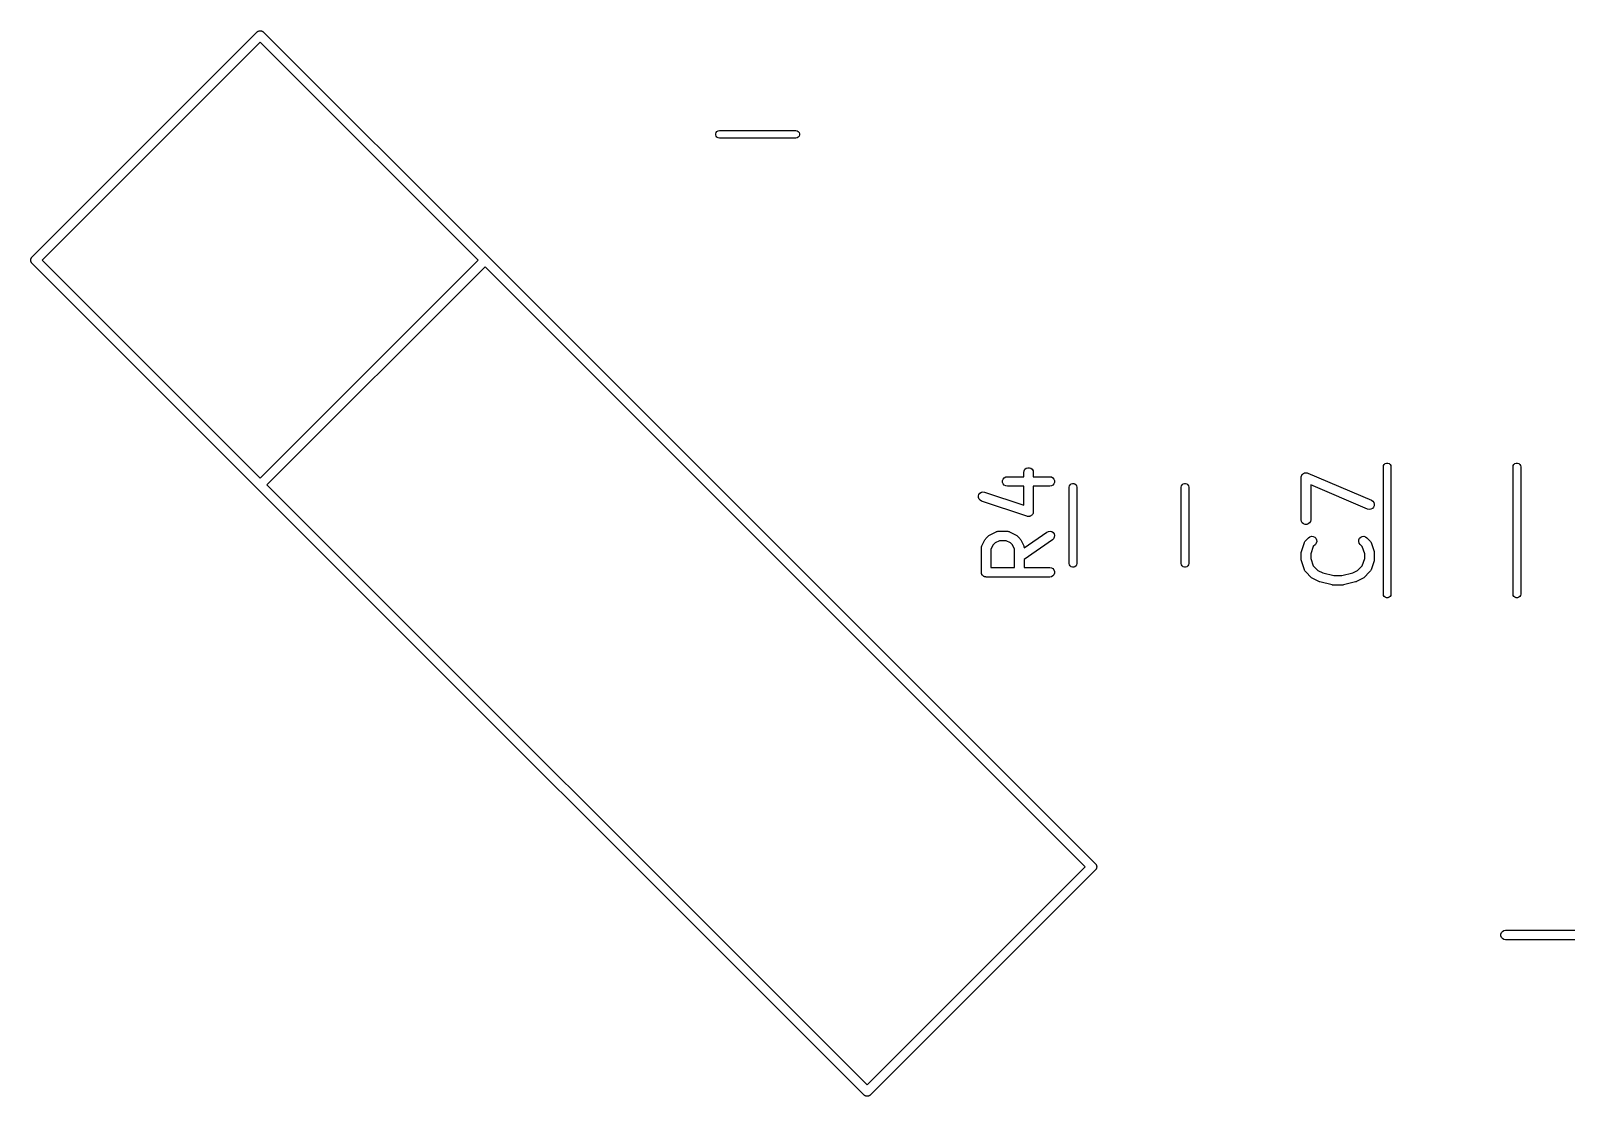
# Model space of a CAD drawing. Extents: x 10 to 287, y -200 to -10.
# Drawn here: x 123.69 to 147.85, y -124.73 to -107.96 of the extents above; entities that cross this region are included whole.
import ezdxf

# ---------------------------------------------------------------- set-up
doc = ezdxf.new("R2010")
doc.units = 0
doc.header["$MEASUREMENT"] = 0
doc.layers.add('BLACK', color=7, linetype='CONTINUOUS')

msp = doc.modelspace()

# ---------------------------------------------------------------- linework, layer by layer
at = {"layer": 'Black'}
for p, q in [((127.292, -107.963), (127.299, -107.961)), ((127.299, -107.961), (127.305, -107.961)), ((127.305, -107.961), (127.312, -107.961)), ((127.312, -107.961), (127.318, -107.963)), ((123.717, -111.518), (127.252, -107.983)), ((127.305, -108.142), (123.876, -111.571)), ((127.252, -107.983), (127.258, -107.979)), ((127.258, -107.979), (127.262, -107.974)), ((127.262, -107.974), (127.268, -107.971)), ((127.268, -107.971), (127.273, -107.968)), ((127.273, -107.968), (127.28, -107.966)), ((127.28, -107.966), (127.286, -107.963)), ((127.286, -107.963), (127.292, -107.963)), ((130.735, -111.571), (127.305, -108.142)), ((127.318, -107.963), (127.325, -107.963)), ((127.325, -107.963), (127.331, -107.966)), ((127.331, -107.966), (127.337, -107.968)), ((127.337, -107.968), (127.342, -107.971)), ((127.342, -107.971), (127.348, -107.974)), ((127.348, -107.974), (127.353, -107.979)), ((127.353, -107.979), (127.358, -107.983)), ((127.358, -107.983), (130.894, -111.518)), ((134.469, -109.582), (134.476, -109.562)), ((134.469, -109.602), (134.469, -109.582)), ((134.476, -109.622), (134.469, -109.602)), ((134.476, -109.562), (134.489, -109.546)), ((134.489, -109.638), (134.476, -109.622)), ((134.489, -109.546), (134.507, -109.536)), ((134.507, -109.648), (134.489, -109.638)), ((134.507, -109.536), (134.528, -109.532)), ((134.528, -109.652), (134.507, -109.648)), ((134.528, -109.532), (135.728, -109.532)), ((135.728, -109.652), (134.528, -109.652)), ((135.728, -109.532), (135.749, -109.536)), ((135.749, -109.648), (135.728, -109.652)), ((135.749, -109.536), (135.767, -109.546)), ((135.767, -109.638), (135.749, -109.648)), ((135.767, -109.546), (135.78, -109.562)), ((135.78, -109.622), (135.767, -109.638)), ((135.78, -109.562), (135.787, -109.582)), ((135.787, -109.602), (135.78, -109.622)), ((135.787, -109.582), (135.787, -109.602)), ((123.695, -111.565), (123.697, -111.558)), ((123.695, -111.571), (123.695, -111.565)), ((123.695, -111.578), (123.695, -111.571)), ((123.697, -111.584), (123.695, -111.578)), ((123.697, -111.552), (123.7, -111.546)), ((123.697, -111.558), (123.697, -111.552)), ((123.697, -111.591), (123.697, -111.584)), ((123.7, -111.546), (123.702, -111.539)), ((123.702, -111.539), (123.705, -111.534)), ((123.705, -111.534), (123.708, -111.528)), ((123.708, -111.528), (123.713, -111.523)), ((123.713, -111.523), (123.717, -111.518)), ((123.876, -111.571), (127.305, -115.001)), ((127.305, -115.001), (130.735, -111.571)), ((130.894, -111.518), (140.44, -121.064)), ((123.7, -111.596), (123.697, -111.591)), ((123.702, -111.603), (123.7, -111.596)), ((123.705, -111.608), (123.702, -111.603)), ((123.708, -111.614), (123.705, -111.608)), ((123.713, -111.619), (123.708, -111.614)), ((123.717, -111.624), (123.713, -111.619)), ((127.252, -115.16), (123.717, -111.624)), ((130.841, -111.677), (127.411, -115.107)), ((140.281, -121.117), (130.841, -111.677)), ((139.314, -114.911), (139.319, -114.885)), ((139.314, -114.979), (139.314, -114.911)), ((139.319, -114.885), (139.332, -114.862)), ((139.332, -114.862), (139.352, -114.846)), ((139.352, -114.846), (139.376, -114.837)), ((139.376, -114.837), (139.402, -114.837)), ((139.402, -114.837), (139.427, -114.846)), ((139.427, -114.846), (139.447, -114.862)), ((139.447, -114.862), (139.46, -114.885)), ((139.46, -114.885), (139.464, -114.911)), ((139.464, -114.911), (139.464, -114.979)), ((143.681, -114.969), (143.682, -114.965)), ((143.682, -114.965), (143.686, -114.958)), ((143.686, -114.958), (143.69, -114.95)), ((143.69, -114.95), (143.693, -114.946)), ((143.693, -114.946), (143.695, -114.942)), ((143.695, -114.942), (143.702, -114.937)), ((143.702, -114.937), (143.707, -114.931)), ((143.707, -114.931), (143.711, -114.929)), ((143.711, -114.929), (143.715, -114.926)), ((143.715, -114.926), (143.723, -114.923)), ((143.723, -114.923), (143.731, -114.919)), ((143.731, -114.919), (143.735, -114.918)), ((143.735, -114.918), (143.739, -114.917)), ((143.739, -114.917), (143.748, -114.917)), ((143.748, -114.917), (143.757, -114.916)), ((143.757, -114.916), (143.761, -114.917)), ((143.761, -114.917), (143.765, -114.917)), ((143.765, -114.917), (143.774, -114.92)), ((143.774, -114.92), (143.782, -114.922)), ((143.782, -114.922), (144.782, -115.35)), ((144.97, -114.824), (144.974, -114.803)), ((144.97, -116.824), (144.97, -114.824)), ((144.974, -114.803), (144.984, -114.785)), ((144.984, -114.785), (145, -114.772)), ((145, -114.772), (145.02, -114.765)), ((145.02, -114.765), (145.04, -114.765)), ((145.04, -114.765), (145.06, -114.772)), ((145.06, -114.772), (145.076, -114.785)), ((145.076, -114.785), (145.086, -114.803)), ((145.086, -114.803), (145.09, -114.824)), ((145.09, -114.824), (145.09, -116.824)), ((147.01, -114.824), (147.014, -114.803)), ((147.01, -116.824), (147.01, -114.824)), ((147.014, -114.803), (147.024, -114.785)), ((147.024, -114.785), (147.04, -114.772)), ((147.04, -114.772), (147.06, -114.765)), ((147.06, -114.765), (147.08, -114.765)), ((147.08, -114.765), (147.1, -114.772)), ((147.1, -114.772), (147.116, -114.785)), ((147.116, -114.785), (147.126, -114.803)), ((147.126, -114.803), (147.13, -114.824)), ((147.13, -114.824), (147.13, -116.824)), ((136.798, -124.706), (127.252, -115.16)), ((127.411, -115.107), (136.851, -124.547)), ((138.982, -115.04), (138.991, -115.016)), ((138.982, -115.067), (138.982, -115.04)), ((138.991, -115.091), (138.982, -115.067)), ((138.991, -115.016), (139.008, -114.996)), ((139.008, -115.111), (138.991, -115.091)), ((139.008, -114.996), (139.03, -114.983)), ((139.03, -115.124), (139.008, -115.111)), ((139.03, -114.983), (139.056, -114.979)), ((139.056, -115.129), (139.03, -115.124)), ((139.056, -114.979), (139.314, -114.979)), ((139.314, -115.129), (139.056, -115.129)), ((139.314, -115.426), (139.314, -115.129)), ((139.464, -114.979), (139.722, -114.979)), ((139.722, -115.129), (139.464, -115.129)), ((139.464, -115.129), (139.464, -115.53)), ((139.722, -114.979), (139.748, -114.983)), ((139.748, -115.124), (139.722, -115.129)), ((139.748, -114.983), (139.771, -114.996)), ((139.771, -115.111), (139.748, -115.124)), ((139.771, -114.996), (139.787, -115.016)), ((139.787, -115.091), (139.771, -115.111)), ((139.787, -115.016), (139.796, -115.04)), ((139.796, -115.067), (139.787, -115.091)), ((139.796, -115.04), (139.796, -115.067)), ((140.03, -115.144), (140.034, -115.123)), ((140.03, -116.344), (140.03, -115.144)), ((140.034, -115.123), (140.044, -115.105)), ((140.044, -115.105), (140.06, -115.092)), ((140.06, -115.092), (140.08, -115.085)), ((140.08, -115.085), (140.1, -115.085)), ((140.1, -115.085), (140.12, -115.092)), ((140.12, -115.092), (140.136, -115.105)), ((140.136, -115.105), (140.146, -115.123)), ((140.146, -115.123), (140.15, -115.144)), ((140.15, -115.144), (140.15, -116.344)), ((141.79, -115.144), (141.794, -115.123)), ((141.79, -116.344), (141.79, -115.144)), ((141.794, -115.123), (141.804, -115.105)), ((141.804, -115.105), (141.82, -115.092)), ((141.82, -115.092), (141.84, -115.085)), ((141.84, -115.085), (141.86, -115.085)), ((141.86, -115.085), (141.88, -115.092)), ((141.88, -115.092), (141.896, -115.105)), ((141.896, -115.105), (141.906, -115.123)), ((141.906, -115.123), (141.91, -115.144)), ((141.91, -115.144), (141.91, -116.344)), ((143.677, -114.991), (143.679, -114.982)), ((143.677, -115.657), (143.677, -114.991)), ((143.679, -114.974), (143.681, -114.969)), ((143.679, -114.982), (143.679, -114.974)), ((144.723, -115.488), (143.827, -115.104)), ((143.827, -115.104), (143.827, -115.657)), ((138.601, -115.281), (138.609, -115.256)), ((138.601, -115.307), (138.601, -115.281)), ((138.611, -115.331), (138.601, -115.307)), ((138.609, -115.256), (138.625, -115.236)), ((138.628, -115.35), (138.611, -115.331)), ((138.625, -115.236), (138.647, -115.222)), ((138.651, -115.363), (138.628, -115.35)), ((138.647, -115.222), (138.673, -115.217)), ((139.365, -115.601), (138.651, -115.363)), ((138.673, -115.217), (138.698, -115.22)), ((138.698, -115.22), (139.314, -115.426)), ((144.782, -115.35), (144.804, -115.365)), ((144.804, -115.365), (144.819, -115.385)), ((144.825, -115.436), (144.815, -115.46)), ((144.819, -115.385), (144.827, -115.41)), ((144.827, -115.41), (144.825, -115.436)), ((139.371, -115.602), (139.365, -115.601)), ((139.376, -115.604), (139.371, -115.602)), ((139.384, -115.604), (139.376, -115.604)), ((139.391, -115.605), (139.384, -115.604)), ((139.397, -115.604), (139.391, -115.605)), ((139.402, -115.604), (139.397, -115.604)), ((139.409, -115.601), (139.402, -115.604)), ((139.417, -115.599), (139.409, -115.601)), ((139.421, -115.597), (139.417, -115.599)), ((139.427, -115.595), (139.421, -115.597)), ((139.432, -115.59), (139.427, -115.595)), ((139.439, -115.586), (139.432, -115.59)), ((139.442, -115.581), (139.439, -115.586)), ((139.447, -115.578), (139.442, -115.581)), ((139.45, -115.571), (139.447, -115.578)), ((139.455, -115.565), (139.45, -115.571)), ((139.457, -115.56), (139.455, -115.565)), ((139.46, -115.555), (139.457, -115.56)), ((139.461, -115.548), (139.46, -115.555)), ((139.463, -115.541), (139.461, -115.548)), ((139.464, -115.53), (139.463, -115.535)), ((139.463, -115.535), (139.463, -115.541)), ((143.682, -115.683), (143.677, -115.657)), ((143.695, -115.706), (143.682, -115.683)), ((143.823, -115.683), (143.81, -115.706)), ((143.827, -115.657), (143.823, -115.683)), ((144.748, -115.494), (144.723, -115.488)), ((144.774, -115.491), (144.748, -115.494)), ((144.797, -115.479), (144.774, -115.491)), ((144.815, -115.46), (144.797, -115.479)), ((138.717, -115.953), (138.765, -115.905)), ((138.765, -115.905), (138.774, -115.898)), ((138.774, -115.898), (138.784, -115.891)), ((138.784, -115.891), (138.879, -115.844)), ((138.879, -115.844), (138.883, -115.842)), ((138.883, -115.842), (138.887, -115.84)), ((138.887, -115.84), (138.896, -115.839)), ((138.896, -115.839), (138.904, -115.836)), ((138.904, -115.836), (138.909, -115.836)), ((138.909, -115.836), (138.913, -115.836)), ((138.913, -115.836), (139.056, -115.836)), ((139.056, -115.836), (139.06, -115.836)), ((139.06, -115.836), (139.064, -115.836)), ((139.064, -115.836), (139.073, -115.839)), ((139.073, -115.839), (139.081, -115.84)), ((139.081, -115.84), (139.085, -115.842)), ((139.085, -115.842), (139.089, -115.844)), ((139.089, -115.844), (139.184, -115.891)), ((139.184, -115.891), (139.194, -115.898)), ((139.194, -115.898), (139.204, -115.905)), ((139.204, -115.905), (139.252, -115.953)), ((139.321, -116.1), (139.679, -115.849)), ((139.679, -115.849), (139.703, -115.838)), ((139.703, -115.838), (139.729, -115.836)), ((139.729, -115.836), (139.754, -115.843)), ((139.754, -115.843), (139.775, -115.858)), ((139.775, -115.858), (139.79, -115.879)), ((139.795, -115.93), (139.784, -115.954)), ((139.79, -115.879), (139.797, -115.904)), ((139.797, -115.904), (139.795, -115.93)), ((143.715, -115.722), (143.695, -115.706)), ((143.739, -115.731), (143.715, -115.722)), ((143.765, -115.731), (143.739, -115.731)), ((143.79, -115.722), (143.765, -115.731)), ((143.81, -115.706), (143.79, -115.722)), ((143.795, -115.938), (143.816, -115.923)), ((143.816, -115.923), (143.841, -115.916)), ((143.841, -115.916), (143.867, -115.918)), ((143.867, -115.918), (143.891, -115.929)), ((143.891, -115.929), (143.909, -115.948)), ((144.596, -115.948), (144.614, -115.929)), ((144.614, -115.929), (144.638, -115.918)), ((144.638, -115.918), (144.664, -115.916)), ((144.664, -115.916), (144.689, -115.923)), ((144.689, -115.923), (144.71, -115.938)), ((138.647, -116.101), (138.648, -116.097)), ((138.647, -116.482), (138.647, -116.101)), ((138.648, -116.093), (138.65, -116.084)), ((138.648, -116.097), (138.648, -116.093)), ((138.65, -116.084), (138.652, -116.075)), ((138.652, -116.075), (138.654, -116.072)), ((138.654, -116.072), (138.655, -116.068)), ((138.655, -116.068), (138.703, -115.972)), ((138.703, -115.972), (138.71, -115.963)), ((138.71, -115.963), (138.717, -115.953)), ((138.832, -116.05), (138.797, -116.119)), ((138.797, -116.119), (138.797, -116.407)), ((138.862, -116.02), (138.832, -116.05)), ((138.931, -115.986), (138.862, -116.02)), ((139.038, -115.986), (138.931, -115.986)), ((139.107, -116.02), (139.038, -115.986)), ((139.137, -116.05), (139.107, -116.02)), ((139.171, -116.119), (139.137, -116.05)), ((139.171, -116.407), (139.171, -116.119)), ((139.252, -115.953), (139.258, -115.963)), ((139.258, -115.963), (139.266, -115.972)), ((139.266, -115.972), (139.313, -116.068)), ((139.313, -116.068), (139.315, -116.072)), ((139.315, -116.072), (139.317, -116.075)), ((139.317, -116.075), (139.318, -116.084)), ((139.318, -116.084), (139.321, -116.093)), ((139.321, -116.093), (139.32, -116.097)), ((139.32, -116.097), (139.321, -116.1)), ((139.765, -115.972), (139.321, -116.283)), ((139.784, -115.954), (139.765, -115.972)), ((143.677, -116.181), (143.679, -116.169)), ((143.679, -116.169), (143.681, -116.157)), ((143.681, -116.157), (143.729, -116.015)), ((143.729, -116.015), (143.731, -116.011)), ((143.731, -116.011), (143.732, -116.007)), ((143.732, -116.007), (143.737, -115.999)), ((143.737, -115.999), (143.741, -115.992)), ((143.741, -115.992), (143.744, -115.989)), ((143.744, -115.989), (143.747, -115.985)), ((143.747, -115.985), (143.795, -115.938)), ((143.866, -116.079), (143.827, -116.193)), ((143.901, -116.044), (143.866, -116.079)), ((143.916, -116.022), (143.901, -116.044)), ((143.909, -115.948), (143.92, -115.971)), ((143.922, -115.997), (143.916, -116.022)), ((143.92, -115.971), (143.922, -115.997)), ((144.582, -115.997), (144.585, -115.971)), ((144.589, -116.022), (144.582, -115.997)), ((144.585, -115.971), (144.596, -115.948)), ((144.604, -116.044), (144.589, -116.022)), ((144.639, -116.079), (144.604, -116.044)), ((144.677, -116.193), (144.639, -116.079)), ((144.71, -115.938), (144.758, -115.985)), ((144.758, -115.985), (144.76, -115.989)), ((144.76, -115.989), (144.764, -115.992)), ((144.764, -115.992), (144.768, -115.999)), ((144.768, -115.999), (144.773, -116.007)), ((144.773, -116.007), (144.774, -116.011)), ((144.774, -116.011), (144.776, -116.015)), ((144.776, -116.015), (144.824, -116.157)), ((144.824, -116.157), (144.825, -116.169)), ((144.825, -116.169), (144.827, -116.181)), ((138.797, -116.407), (139.171, -116.407)), ((139.321, -116.283), (139.321, -116.407)), ((139.321, -116.407), (139.722, -116.407)), ((139.722, -116.407), (139.748, -116.412)), ((139.748, -116.412), (139.771, -116.425)), ((140.034, -116.365), (140.03, -116.344)), ((140.044, -116.383), (140.034, -116.365)), ((140.06, -116.396), (140.044, -116.383)), ((140.08, -116.403), (140.06, -116.396)), ((140.1, -116.403), (140.08, -116.403)), ((140.12, -116.396), (140.1, -116.403)), ((140.136, -116.383), (140.12, -116.396)), ((140.146, -116.365), (140.136, -116.383)), ((140.15, -116.344), (140.146, -116.365)), ((141.794, -116.365), (141.79, -116.344)), ((141.804, -116.383), (141.794, -116.365)), ((141.82, -116.396), (141.804, -116.383)), ((141.84, -116.403), (141.82, -116.396)), ((141.86, -116.403), (141.84, -116.403)), ((141.88, -116.396), (141.86, -116.403)), ((141.896, -116.383), (141.88, -116.396)), ((141.906, -116.365), (141.896, -116.383)), ((141.91, -116.344), (141.906, -116.365)), ((143.677, -116.276), (143.677, -116.181)), ((143.679, -116.288), (143.677, -116.276)), ((143.681, -116.3), (143.679, -116.288)), ((143.729, -116.443), (143.681, -116.3)), ((143.827, -116.193), (143.827, -116.264)), ((143.827, -116.264), (143.866, -116.379)), ((143.866, -116.379), (143.94, -116.453)), ((144.565, -116.453), (144.639, -116.379)), ((144.639, -116.379), (144.677, -116.264)), ((144.677, -116.264), (144.677, -116.193)), ((144.824, -116.3), (144.776, -116.443)), ((144.825, -116.288), (144.824, -116.3)), ((144.827, -116.276), (144.825, -116.288)), ((144.827, -116.181), (144.827, -116.276)), ((138.649, -116.489), (138.647, -116.482)), ((138.649, -116.495), (138.649, -116.489)), ((138.651, -116.501), (138.649, -116.495)), ((138.652, -116.508), (138.651, -116.501)), ((138.655, -116.513), (138.652, -116.508)), ((138.657, -116.52), (138.655, -116.513)), ((138.662, -116.525), (138.657, -116.52)), ((138.665, -116.53), (138.662, -116.525)), ((138.67, -116.535), (138.665, -116.53)), ((138.674, -116.54), (138.67, -116.535)), ((138.68, -116.543), (138.674, -116.54)), ((138.685, -116.547), (138.68, -116.543)), ((138.691, -116.549), (138.685, -116.547)), ((138.697, -116.553), (138.691, -116.549)), ((138.703, -116.554), (138.697, -116.553)), ((138.709, -116.556), (138.703, -116.554)), ((138.716, -116.556), (138.709, -116.556)), ((138.722, -116.557), (138.716, -116.556)), ((139.722, -116.557), (138.722, -116.557)), ((139.748, -116.553), (139.722, -116.557)), ((139.771, -116.54), (139.748, -116.553)), ((139.771, -116.425), (139.787, -116.445)), ((139.787, -116.52), (139.771, -116.54)), ((139.787, -116.445), (139.796, -116.469)), ((139.796, -116.495), (139.787, -116.52)), ((139.796, -116.469), (139.796, -116.495)), ((143.731, -116.447), (143.729, -116.443)), ((143.732, -116.451), (143.731, -116.447)), ((143.737, -116.458), (143.732, -116.451)), ((143.741, -116.466), (143.737, -116.458)), ((143.744, -116.469), (143.741, -116.466)), ((143.747, -116.472), (143.744, -116.469)), ((143.842, -116.568), (143.747, -116.472)), ((143.852, -116.574), (143.842, -116.568)), ((143.862, -116.582), (143.852, -116.574)), ((143.957, -116.629), (143.862, -116.582)), ((143.94, -116.453), (144.017, -116.491)), ((143.965, -116.632), (143.957, -116.629)), ((143.972, -116.635), (143.965, -116.632)), ((144.163, -116.682), (143.972, -116.635)), ((144.017, -116.491), (144.19, -116.535)), ((144.19, -116.535), (144.315, -116.535)), ((144.315, -116.535), (144.488, -116.491)), ((144.532, -116.635), (144.342, -116.682)), ((144.488, -116.491), (144.565, -116.453)), ((144.54, -116.632), (144.532, -116.635)), ((144.548, -116.629), (144.54, -116.632)), ((144.643, -116.582), (144.548, -116.629)), ((144.653, -116.574), (144.643, -116.582)), ((144.663, -116.568), (144.653, -116.574)), ((144.758, -116.472), (144.663, -116.568)), ((144.76, -116.469), (144.758, -116.472)), ((144.764, -116.466), (144.76, -116.469)), ((144.768, -116.458), (144.764, -116.466)), ((144.773, -116.451), (144.768, -116.458)), ((144.774, -116.447), (144.773, -116.451)), ((144.776, -116.443), (144.774, -116.447)), ((144.172, -116.683), (144.163, -116.682)), ((144.181, -116.685), (144.172, -116.683)), ((144.324, -116.685), (144.181, -116.685)), ((144.333, -116.683), (144.324, -116.685)), ((144.342, -116.682), (144.333, -116.683)), ((144.974, -116.845), (144.97, -116.824)), ((144.984, -116.863), (144.974, -116.845)), ((145, -116.876), (144.984, -116.863)), ((145.02, -116.883), (145, -116.876)), ((145.04, -116.883), (145.02, -116.883)), ((145.06, -116.876), (145.04, -116.883)), ((145.076, -116.863), (145.06, -116.876)), ((145.086, -116.845), (145.076, -116.863)), ((145.09, -116.824), (145.086, -116.845)), ((147.014, -116.845), (147.01, -116.824)), ((147.024, -116.863), (147.014, -116.845)), ((147.04, -116.876), (147.024, -116.863)), ((147.06, -116.883), (147.04, -116.876)), ((147.08, -116.883), (147.06, -116.883)), ((147.1, -116.876), (147.08, -116.883)), ((147.116, -116.863), (147.1, -116.876)), ((147.126, -116.845), (147.116, -116.863)), ((147.13, -116.824), (147.126, -116.845)), ((136.851, -124.547), (140.281, -121.117)), ((140.44, -121.17), (136.904, -124.706)), ((140.44, -121.064), (140.443, -121.069)), ((140.443, -121.165), (140.44, -121.17)), ((140.443, -121.069), (140.448, -121.074)), ((140.448, -121.16), (140.443, -121.165)), ((140.448, -121.074), (140.451, -121.08)), ((140.451, -121.154), (140.448, -121.16)), ((140.451, -121.08), (140.455, -121.085)), ((140.455, -121.149), (140.451, -121.154)), ((140.455, -121.085), (140.456, -121.092)), ((140.456, -121.142), (140.455, -121.149)), ((140.456, -121.092), (140.459, -121.098)), ((140.459, -121.136), (140.456, -121.142)), ((140.459, -121.098), (140.46, -121.104)), ((140.46, -121.13), (140.459, -121.136)), ((140.46, -121.104), (140.461, -121.111)), ((140.461, -121.124), (140.46, -121.13)), ((140.461, -121.111), (140.461, -121.117)), ((140.461, -121.117), (140.461, -121.124)), ((146.819, -122.176), (146.828, -122.151)), ((146.819, -122.202), (146.819, -122.176)), ((146.828, -122.227), (146.819, -122.202)), ((146.828, -122.151), (146.845, -122.132)), ((146.845, -122.132), (146.867, -122.119)), ((146.867, -122.119), (146.893, -122.114)), ((146.893, -122.114), (148.222, -122.114)), ((146.845, -122.246), (146.828, -122.227)), ((146.867, -122.259), (146.845, -122.246)), ((146.893, -122.264), (146.867, -122.259)), ((148.293, -122.264), (146.893, -122.264)), ((136.803, -124.709), (136.798, -124.706)), ((136.808, -124.714), (136.803, -124.709)), ((136.814, -124.717), (136.808, -124.714)), ((136.819, -124.721), (136.814, -124.717)), ((136.826, -124.722), (136.819, -124.721)), ((136.832, -124.725), (136.826, -124.722)), ((136.838, -124.726), (136.832, -124.725)), ((136.845, -124.727), (136.838, -124.726)), ((136.851, -124.727), (136.845, -124.727)), ((136.858, -124.727), (136.851, -124.727)), ((136.864, -124.726), (136.858, -124.727)), ((136.871, -124.725), (136.864, -124.726)), ((136.876, -124.722), (136.871, -124.725)), ((136.883, -124.721), (136.876, -124.722)), ((136.888, -124.717), (136.883, -124.721)), ((136.894, -124.714), (136.888, -124.717)), ((136.899, -124.709), (136.894, -124.714)), ((136.904, -124.706), (136.899, -124.709))]:
    msp.add_line(p, q, dxfattribs=at)

doc.saveas('drawing.dxf')
